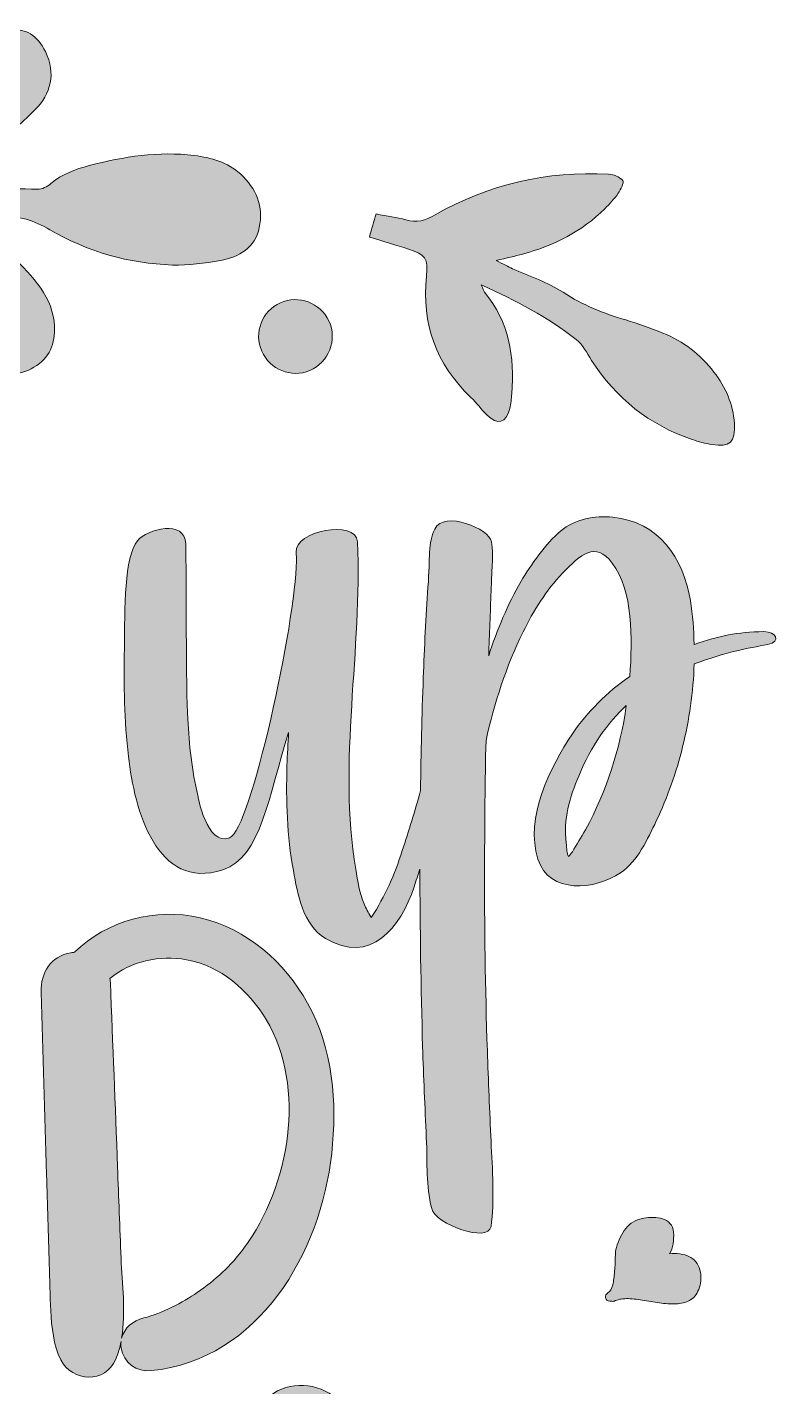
# Model space of a CAD drawing. Header units: inches. Extents: x 91 to 992, y -1024 to -56.
# Drawn here: x 658 to 992, y -658 to -56 of the extents above; entities that cross this region are included whole.
import ezdxf

# ---------------------------------------------------------------- set-up
doc = ezdxf.new("R2010")
doc.units = ezdxf.units.IN
doc.header["$MEASUREMENT"] = 0
doc.layers.add('Layer 1', color=7, linetype='Continuous')

# ---------------------------------------------------------------- blocks, each defined once
blk = doc.blocks.new('block 2')
at = {"layer": 'Layer 1', "true_color": 0xffffff}
h = blk.add_hatch(color=7, dxfattribs=at)
h.dxf.hatch_style = 2
edge = h.paths.add_edge_path()
edge.add_spline(control_points=[(367.23, -200.57), (380.68, -194.65), (393.4, -189.04), (406.7, -183.19), (409.59, -187.19), (412.1, -190.37), (414.29, -193.75), (423.49, -207.98), (434.74, -220.42), (448.26, -230.53), (454.32, -235.06), (461.37, -238.71), (468.51, -241.24), (476.81, -244.18), (485.03, -242.44), (491.01, -235.29), (497.2, -227.89), (498.31, -219.57), (494.36, -210.6), (491.27, -203.57), (486.5, -197.75), (480.13, -193.84), (471.26, -188.41), (461.89, -183.75), (452.57, -179.08), (448.23, -176.91), (443.52, -175.49), (438.98, -173.72), (438.97, -172.89), (438.95, -172.06), (438.94, -171.23), (457.68, -165.83), (476.42, -160.46), (495.16, -155.03), (501.44, -153.21), (505.76, -155.46), (508.86, -161.04), (513.65, -169.7), (518.68, -178.23), (523.51, -186.87), (529.85, -198.21), (538.69, -207.14), (549.99, -213.39), (553.97, -215.6), (558.65, -217.2), (563.16, -217.67), (575.35, -218.93), (583.25, -211.2), (582.66, -198.9), (582.2, -189.26), (578.71, -180.31), (572.24, -173.38), (566.13, -166.82), (558.71, -161.43), (551.59, -155.9), (547.52, -152.74), (542.88, -150.32), (537.12, -146.69), (540.96, -145.84), (543.2, -145.2), (545.48, -144.86), (557.44, -143.08), (569.44, -141.52), (581.37, -139.58), (588.24, -138.47), (592.21, -141.27), (594.87, -147.42), (600.68, -160.85), (607.84, -173.54), (616.72, -185.2), (623.48, -194.06), (631.69, -201.25), (641.44, -206.73), (648.03, -210.44), (654.51, -210.63), (661, -206.79), (667.91, -202.71), (670.45, -196.27), (670.08, -188.6), (669.79, -182.42), (667.6, -176.86), (664.01, -171.75), (656.59, -161.19), (646.61, -153.48), (636.19, -146.22), (633.49, -144.34), (630.78, -142.48), (626.98, -139.86), (629.76, -139.43), (631.43, -138.94), (633.09, -138.96), (637.48, -139.04), (641.88, -139.37), (646.27, -139.54), (654.08, -139.84), (661.13, -141.82), (668.09, -145.89), (684.73, -155.63), (702.99, -160.87), (722.3, -161.51), (729.35, -161.74), (736.55, -160.74), (743.53, -159.5), (751.83, -158.02), (758.85, -153.89), (760.74, -144.98), (762.71, -135.65), (759.37, -127.52), (752.38, -121.2), (746.67, -116.05), (739.46, -114.01), (731.97, -113.07), (716.15, -111.09), (700.74, -113.51), (685.46, -117.52), (679.28, -119.14), (673.45, -121.27), (668.47, -125.52), (666.92, -126.85), (664.57, -128.05), (662.62, -128), (648.42, -127.67), (634.23, -127.01), (620.04, -126.46), (619.9, -125.82), (619.75, -125.19), (619.61, -124.56), (626.64, -119.82), (633.87, -115.36), (640.63, -110.27), (647.84, -104.84), (655.17, -99.35), (661.43, -92.9), (668.39, -85.72), (670.86, -76.86), (666.08, -67.09), (662.66, -60.08), (657.29, -56.28), (649.52, -57.66), (643.45, -58.74), (637.02, -60.77), (631.98, -64.19), (613.82, -76.5), (600.42, -93.07), (591.66, -113.23), (589.93, -117.21), (589.13, -121.59), (587.65, -126.65), (570.28, -128.49), (552.64, -130.36), (535, -132.23), (534.73, -131.68), (534.46, -131.13), (534.19, -130.58), (537.03, -127.95), (539.86, -125.33), (542.7, -122.71), (550.18, -115.83), (558.12, -109.37), (564.97, -101.91), (569.32, -97.17), (573.15, -91.32), (575.29, -85.29), (580.7, -69.98), (571.21, -58.83), (555.06, -60.63), (544.47, -61.8), (535.75, -66.77), (528.56, -74.43), (512.83, -91.19), (503.4, -111.07), (500.18, -133.78), (499.57, -138.06), (498.54, -140.85), (493.98, -142.12), (471.52, -148.38), (449.12, -154.86), (425.63, -160.05), (427.48, -157.51), (429.27, -154.92), (431.2, -152.45), (438.47, -143.13), (445.99, -134), (453.01, -124.49), (458.42, -117.16), (462.85, -109.18), (464.85, -100.14), (466.73, -91.59), (465.63, -83.7), (459.02, -77.27), (452.07, -70.5), (441.99, -68.75), (434.07, -74.28), (428.56, -78.13), (423.25, -83.02), (419.55, -88.57), (405.93, -108.95), (399.2, -131.76), (398.28, -156.21), (398.11, -160.81), (399.13, -165.46), (399.69, -170.93), (388.57, -176.73), (376.94, -182.8), (364.67, -189.2), (365.45, -192.68), (366.2, -196.02), (367.23, -200.57)], knot_values=[0, 0, 0, 0, 1, 1, 1, 2, 2, 2, 3, 3, 3, 4, 4, 4, 5, 5, 5, 6, 6, 6, 7, 7, 7, 8, 8, 8, 9, 9, 9, 10, 10, 10, 11, 11, 11, 12, 12, 12, 13, 13, 13, 14, 14, 14, 15, 15, 15, 16, 16, 16, 17, 17, 17, 18, 18, 18, 19, 19, 19, 20, 20, 20, 21, 21, 21, 22, 22, 22, 23, 23, 23, 24, 24, 24, 25, 25, 25, 26, 26, 26, 27, 27, 27, 28, 28, 28, 29, 29, 29, 30, 30, 30, 31, 31, 31, 32, 32, 32, 33, 33, 33, 34, 34, 34, 35, 35, 35, 36, 36, 36, 37, 37, 37, 38, 38, 38, 39, 39, 39, 40, 40, 40, 41, 41, 41, 42, 42, 42, 43, 43, 43, 44, 44, 44, 45, 45, 45, 46, 46, 46, 47, 47, 47, 48, 48, 48, 49, 49, 49, 50, 50, 50, 51, 51, 51, 52, 52, 52, 53, 53, 53, 54, 54, 54, 55, 55, 55, 56, 56, 56, 57, 57, 57, 58, 58, 58, 59, 59, 59, 60, 60, 60, 61, 61, 61, 62, 62, 62, 63, 63, 63, 64, 64, 64, 65, 65, 65, 66, 66, 66, 67, 67, 67, 68, 68, 68, 69, 69, 69, 69], degree=3, periodic=1)
h = blk.add_hatch(color=7, dxfattribs=at)
h.dxf.hatch_style = 2
edge = h.paths.add_edge_path()
edge.add_spline(control_points=[(834.77, -166.42), (832.57, -187.57), (839.02, -205.41), (854.41, -220.08), (856.99, -222.54), (859.03, -225.55), (861.61, -228.02), (866.3, -232.5), (869.9, -231.39), (871.62, -225.01), (872.18, -222.91), (872.34, -220.68), (872.51, -218.49), (873.8, -202.08), (871.33, -186.66), (860.46, -173.49), (860, -172.93), (859.83, -172.12), (859.01, -170.26), (874.44, -177.34), (888.52, -184.6), (901.04, -194.47), (903.93, -196.75), (905.75, -200.49), (907.83, -203.7), (918.66, -220.46), (933.35, -232.31), (952.31, -238.7), (955.17, -239.66), (958.12, -240.46), (961.09, -240.94), (969.16, -242.26), (971.58, -239.95), (971.05, -231.57), (970.52, -223.05), (967.11, -215.57), (962.02, -208.91), (956.06, -201.12), (948.47, -195.25), (939.33, -191.6), (933.97, -189.46), (928.53, -187.46), (923, -185.83), (913.19, -182.94), (903.93, -179.28), (895.23, -173.57), (888.42, -169.11), (880.34, -166.58), (872.84, -163.16), (870.87, -162.26), (868.95, -161.23), (865.63, -159.57), (870.39, -158.4), (873.87, -157.62), (877.31, -156.68), (891.07, -152.93), (903.52, -146.77), (913.71, -136.59), (915.85, -134.46), (917.96, -132.24), (919.64, -129.77), (920.78, -128.09), (922.3, -124.92), (921.62, -124.12), (920.29, -122.53), (917.59, -121.43), (915.39, -121.31), (888.06, -119.83), (862.33, -125.68), (838.62, -139.34), (834.18, -141.9), (830.42, -142.98), (825.56, -141.53), (821.65, -140.36), (817.52, -139.91), (812.43, -138.94), (811.45, -142.31), (810.53, -145.45), (809.46, -149.13), (815.81, -151.09), (821.32, -152.68), (826.76, -154.48), (834.4, -157.01), (835.6, -158.44), (834.77, -166.42)], knot_values=[0, 0, 0, 0, 1, 1, 1, 2, 2, 2, 3, 3, 3, 4, 4, 4, 5, 5, 5, 6, 6, 6, 7, 7, 7, 8, 8, 8, 9, 9, 9, 10, 10, 10, 11, 11, 11, 12, 12, 12, 13, 13, 13, 14, 14, 14, 15, 15, 15, 16, 16, 16, 17, 17, 17, 18, 18, 18, 19, 19, 19, 20, 20, 20, 21, 21, 21, 22, 22, 22, 23, 23, 23, 24, 24, 24, 25, 25, 25, 26, 26, 26, 27, 27, 27, 28, 28, 28, 28], degree=3, periodic=1)
h = blk.add_hatch(color=7, dxfattribs=at)
h.dxf.hatch_style = 2
edge = h.paths.add_edge_path()
edge.add_spline(control_points=[(761.81, -199.61), (765.39, -207.77), (774.9, -211.62), (783.07, -208.21), (791.48, -204.71), (795.43, -194.5), (791.56, -186.27), (787.79, -178.24), (778.06, -174.6), (770.07, -178.23), (761.96, -181.9), (758.26, -191.49), (761.81, -199.61)], knot_values=[0, 0, 0, 0, 1, 1, 1, 2, 2, 2, 3, 3, 3, 4, 4, 4, 4], degree=3, periodic=1)
h = blk.add_hatch(color=7, dxfattribs=at)
h.dxf.hatch_style = 2
edge = h.paths.add_edge_path()
edge.add_spline(control_points=[(984.13, -323.72), (972.19, -323.87), (964.43, -325.66), (953.23, -329.39), (953.08, -322.82), (952.63, -316.4), (951.59, -309.98), (948.45, -291.02), (937.7, -275.19), (917.24, -273.1), (909.18, -272.35), (900.67, -273.85), (894.1, -279.22), (887.68, -284.6), (880.81, -294.45), (876.63, -301.47), (870.65, -311.77), (866.03, -322.82), (862.29, -334.47), (862.59, -324.91), (863.04, -315.36), (863.34, -305.8), (863.78, -291.91), (864.53, -290.87), (863.49, -284), (862.74, -278.18), (842.58, -269.96), (838.4, -278.33), (835.27, -284.75), (836.46, -290.57), (835.41, -304.01), (834.37, -317.3), (833.92, -330.74), (833.33, -344.18), (832.69, -360.83), (832.35, -377.44), (832.13, -394.06), (829.64, -403.02), (826.89, -411.89), (824.06, -420.63), (820.47, -431.53), (816.59, -440.63), (810.32, -450.19), (810.32, -450.04), (810.32, -450.04), (810.17, -449.89), (808.97, -448.1), (807.93, -446.16), (807.18, -444.22), (805.09, -439.44), (804.34, -434.06), (803.45, -428.84), (795.39, -382.25), (806.44, -330.89), (804.2, -284), (803.6, -273.99), (776.12, -279.22), (777.02, -288.63), (777.17, -289.97), (777.17, -291.17), (777.17, -292.51), (776.87, -319.24), (757.01, -411.52), (747.6, -414.95), (737.3, -418.68), (733.57, -396.29), (733.57, -396.29), (730.88, -385.24), (729.69, -373.74), (729.09, -362.39), (728.19, -349.7), (728.49, -297.74), (728.19, -284.9), (728.04, -273.99), (711.02, -278.33), (706.84, -283.55), (700.87, -290.72), (701.17, -313.42), (701.02, -331.33), (700.72, -347.16), (701.02, -363.29), (702.81, -378.97), (705.5, -402.56), (715.2, -438.69), (744.62, -429.14), (761.64, -423.61), (764.78, -396.44), (773.73, -368.36), (773.44, -373.14), (773.14, -378.07), (772.99, -383), (772.54, -398.53), (772.99, -414.06), (775.83, -429.44), (777.77, -440.19), (779.86, -453.18), (790.01, -459.45), (809.87, -471.39), (823.31, -454.97), (829.28, -436.6), (830.14, -433.99), (830.99, -431.39), (831.84, -428.79), (831.86, -455.03), (832.3, -481.13), (833.03, -507.38), (833.47, -520.67), (834.07, -534.11), (834.67, -547.55), (835.27, -559.79), (834.37, -568.45), (837.06, -579.05), (838.7, -585.92), (862.14, -594.43), (863.34, -586.97), (864.83, -576.22), (863.94, -560.98), (863.34, -549.34), (862.74, -535.9), (862.14, -522.46), (861.69, -509.17), (860.8, -481.55), (860.35, -453.92), (860.5, -426.3), (860.5, -408.23), (860.65, -390.02), (861.1, -371.95), (864.83, -355.37), (869.91, -339.25), (877.52, -323.87), (882, -314.61), (887.83, -305.35), (894.99, -297.89), (902.91, -289.67), (909.63, -283.55), (916.94, -293.41), (926.2, -305.65), (926.05, -327), (924.71, -343.58), (914.7, -350.6), (906.04, -359.11), (899.32, -368.96), (889.47, -383.74), (878.27, -406.14), (884.09, -424.36), (889.02, -440.19), (909.48, -437.95), (920.68, -430.48), (928.29, -425.25), (932.62, -415.55), (936.5, -407.49), (941.43, -397.03), (945.31, -386.13), (948.15, -374.78), (950.99, -362.84), (952.93, -350.45), (953.23, -338.05), (967.41, -332.68), (976.82, -331.18), (985.78, -329.39), (992.05, -328.2), (989.51, -323.72), (984.13, -323.72)], knot_values=[0, 0, 0, 0, 1, 1, 1, 2, 2, 2, 3, 3, 3, 4, 4, 4, 5, 5, 5, 6, 6, 6, 7, 7, 7, 8, 8, 8, 9, 9, 9, 10, 10, 10, 11, 11, 11, 12, 12, 12, 13, 13, 13, 14, 14, 14, 15, 15, 15, 16, 16, 16, 17, 17, 17, 18, 18, 18, 19, 19, 19, 20, 20, 20, 21, 21, 21, 22, 22, 22, 23, 23, 23, 24, 24, 24, 25, 25, 25, 26, 26, 26, 27, 27, 27, 28, 28, 28, 29, 29, 29, 30, 30, 30, 31, 31, 31, 32, 32, 32, 33, 33, 33, 34, 34, 34, 35, 35, 35, 36, 36, 36, 37, 37, 37, 38, 38, 38, 39, 39, 39, 40, 40, 40, 41, 41, 41, 42, 42, 42, 43, 43, 43, 44, 44, 44, 45, 45, 45, 46, 46, 46, 47, 47, 47, 48, 48, 48, 49, 49, 49, 50, 50, 50, 51, 51, 51, 52, 52, 52, 53, 53, 53, 54, 54, 54, 54], degree=3, periodic=1)
edge = h.paths.add_edge_path()
edge.add_spline(control_points=[(905.15, -411.37), (903.2, -414.8), (901.26, -417.94), (899.32, -421.22), (898.58, -422.12), (898.28, -422.42), (897.68, -423.31), (896.78, -421.52), (896.93, -420.18), (896.64, -417.19), (895.14, -407.19), (898.28, -396.74), (902.16, -387.63), (907.68, -374.19), (915, -364.18), (923.21, -356.42), (920.53, -375.68), (914.4, -394.35), (905.15, -411.37)], knot_values=[0, 0, 0, 0, 1, 1, 1, 2, 2, 2, 3, 3, 3, 4, 4, 4, 5, 5, 5, 6, 6, 6, 6], degree=3, periodic=1)
h = blk.add_hatch(color=7, dxfattribs=at)
h.dxf.hatch_style = 2
edge = h.paths.add_edge_path()
edge.add_spline(control_points=[(699.58, -640.73), (700.5, -647.24), (706.53, -651.41), (712.88, -650.75), (760.71, -645.81), (788, -598.57), (792.8, -554.63), (795.24, -532.3), (793.38, -508.07), (782.14, -488.17), (771.8, -469.85), (755.35, -455.25), (734.55, -450.36), (714.85, -445.73), (693.27, -451.49), (678.94, -465.62), (678.41, -465.65), (677.88, -465.7), (677.36, -465.8), (668.36, -467.48), (663.94, -474.57), (664.19, -483.27), (664.98, -510.21), (665.77, -537.15), (666.59, -564.09), (666.98, -577.23), (667.38, -590.38), (667.78, -603.52), (667.99, -610.41), (668.08, -617.32), (668.43, -624.21), (668.77, -631.19), (669.69, -639.63), (672.87, -645.93), (677.91, -655.9), (692.59, -656.54), (697.18, -645.7), (698.23, -643.2), (698.99, -640.59), (699.53, -637.9), (699.44, -638.8), (699.44, -639.74), (699.58, -640.73)], knot_values=[0, 0, 0, 0, 1, 1, 1, 2, 2, 2, 3, 3, 3, 4, 4, 4, 5, 5, 5, 6, 6, 6, 7, 7, 7, 8, 8, 8, 9, 9, 9, 10, 10, 10, 11, 11, 11, 12, 12, 12, 13, 13, 13, 14, 14, 14, 14], degree=3, periodic=1)
edge = h.paths.add_edge_path()
edge.add_spline(control_points=[(698, -560.67), (696.96, -533.43), (695.9, -506.2), (694.83, -478.96), (694.8, -478.38), (694.72, -477.81), (694.61, -477.25), (703.83, -469.48), (716.66, -466.81), (728.57, -468.9), (743.48, -471.52), (756.19, -482.59), (763.75, -495.33), (781.85, -525.86), (774.2, -568.9), (753.94, -596.53), (748.12, -604.46), (741.4, -610.59), (733.23, -616.19), (726.91, -620.53), (717.62, -625.42), (709.6, -627.44), (704.87, -628.63), (700.94, -631.84), (699.81, -636.33), (701.74, -624.86), (699.97, -612.13), (699.55, -601.03), (699.03, -587.58), (698.52, -574.12), (698, -560.67)], knot_values=[0, 0, 0, 0, 1, 1, 1, 2, 2, 2, 3, 3, 3, 4, 4, 4, 5, 5, 5, 6, 6, 6, 7, 7, 7, 8, 8, 8, 9, 9, 9, 10, 10, 10, 10], degree=3, periodic=1)
h = blk.add_hatch(color=7, dxfattribs=at)
h.dxf.hatch_style = 2
edge = h.paths.add_edge_path()
edge.add_spline(control_points=[(944.11, -589.56), (943.98, -587.86), (943.45, -586.54), (942.54, -585.58), (941.62, -584.62), (940.52, -583.94), (939.26, -583.55), (937.98, -583.15), (936.62, -582.94), (935.16, -582.93), (933.7, -582.91), (932.32, -583.03), (931, -583.25), (927.53, -583.83), (924.86, -585.36), (922.97, -587.85), (921.09, -590.34), (919.69, -593.14), (918.8, -596.24), (918.54, -597.32), (918.38, -598.86), (918.33, -600.85), (918.27, -602.86), (918.18, -604.89), (918.03, -606.98), (917.88, -609.06), (917.61, -610.97), (917.2, -612.71), (916.8, -614.46), (916.1, -615.65), (915.1, -616.29), (914.23, -616.82), (913.88, -617.55), (914.03, -618.49), (914.19, -619.43), (914.81, -619.93), (915.88, -620.02), (916.05, -620.02), (916.2, -620.03), (916.32, -620.04), (916.45, -620.06), (916.59, -620.07), (916.76, -620.06), (917.32, -620.15), (917.84, -620.07), (918.33, -619.77), (919.94, -619.1), (921.87, -618.8), (924.12, -618.89), (926.35, -618.97), (928.72, -619.23), (931.23, -619.67), (933.74, -620.09), (936.26, -620.49), (938.79, -620.85), (941.33, -621.21), (943.73, -621.3), (945.96, -621.13), (948.19, -620.96), (950.15, -620.34), (951.84, -619.25), (953.53, -618.17), (954.8, -616.37), (955.66, -613.86), (956.42, -611.38), (956.46, -608.79), (955.78, -606.1), (955.1, -603.4), (953.46, -601.43), (950.88, -600.19), (949.83, -599.68), (948.52, -599.31), (946.96, -599.08), (945.39, -598.84), (943.86, -598.83), (942.38, -599.07), (943.19, -597.74), (943.71, -596.25), (943.94, -594.59), (944.19, -592.94), (944.24, -591.27), (944.11, -589.56)], knot_values=[0, 0, 0, 0, 1, 1, 1, 2, 2, 2, 3, 3, 3, 4, 4, 4, 5, 5, 5, 6, 6, 6, 7, 7, 7, 8, 8, 8, 9, 9, 9, 10, 10, 10, 11, 11, 11, 12, 12, 12, 13, 13, 13, 14, 14, 14, 15, 15, 15, 16, 16, 16, 17, 17, 17, 18, 18, 18, 19, 19, 19, 20, 20, 20, 21, 21, 21, 22, 22, 22, 23, 23, 23, 24, 24, 24, 25, 25, 25, 26, 26, 26, 27, 27, 27, 27], degree=3, periodic=1)
h = blk.add_hatch(color=7, dxfattribs=at)
h.dxf.hatch_style = 2
edge = h.paths.add_edge_path()
edge.add_spline(control_points=[(936.74, -682.32), (925.44, -711.98), (914.06, -741.62), (902.55, -771.21), (892.22, -797.77), (881.31, -824.6), (864.07, -847.54), (852.6, -862.78), (831.5, -880.12), (815.69, -864.01), (808.69, -856.88), (805.16, -845.59), (803.22, -834.58), (800.46, -818.94), (799.07, -802.96), (798, -787.13), (795.58, -751.58), (796.6, -716.01), (801, -680.65), (804.39, -653.43), (761.76, -647.93), (758.8, -675.16), (754.67, -713.13), (753.41, -751.41), (755.56, -789.55), (757.43, -822.64), (758.39, -863.36), (781.13, -889.85), (805.76, -918.53), (845.01, -919.81), (874.66, -897.84), (901.96, -877.62), (918.75, -843.18), (931.77, -812.75), (933.94, -807.67), (936.05, -802.57), (938.14, -797.45), (936.94, -824.16), (934.28, -850.81), (930.14, -877.31), (926.46, -900.9), (922.72, -927.64), (904.3, -941.44), (903.93, -941.72), (902.01, -943.03), (900.91, -943.8), (898.71, -945.11), (894, -948), (893.52, -948.37), (889.04, -950.84), (884.22, -952.87), (879.33, -954.4), (879.46, -954.26), (874.01, -955.58), (873.21, -955.74), (870.19, -956.32), (867.16, -956.72), (864.1, -957), (861.5, -957.24), (858.9, -957.48), (856.3, -957.73), (854.83, -957.89), (853.35, -957.99), (851.87, -958.06), (851.43, -958.05), (850.84, -958.03), (850.07, -958), (837.85, -957.48), (826.4, -963.63), (823.3, -976.16), (820.59, -987.12), (825.67, -1001.54), (837.55, -1005.2), (855.99, -1010.87), (872.9, -1011.6), (891.49, -1006.19), (905.18, -1002.21), (919, -995.69), (929.61, -986.05), (953.8, -964.09), (964.28, -931.72), (970.02, -900.48), (982.87, -830.52), (984.57, -758.1), (977.33, -687.41), (975.19, -666.51), (944.12, -662.93), (936.74, -682.32)], knot_values=[0, 0, 0, 0, 1, 1, 1, 2, 2, 2, 3, 3, 3, 4, 4, 4, 5, 5, 5, 6, 6, 6, 7, 7, 7, 8, 8, 8, 9, 9, 9, 10, 10, 10, 11, 11, 11, 12, 12, 12, 13, 13, 13, 14, 14, 14, 15, 15, 15, 16, 16, 16, 17, 17, 17, 18, 18, 18, 19, 19, 19, 20, 20, 20, 21, 21, 21, 22, 22, 22, 23, 23, 23, 24, 24, 24, 25, 25, 25, 26, 26, 26, 27, 27, 27, 28, 28, 28, 29, 29, 29, 29], degree=3, periodic=1)
at = {"layer": 'Layer 1', "lineweight": 0}
for points, knots in [([(367.23, -200.57), (380.68, -194.65), (393.4, -189.04), (406.7, -183.19), (409.59, -187.19), (412.1, -190.37), (414.29, -193.75), (423.49, -207.98), (434.74, -220.42), (448.26, -230.53), (454.32, -235.06), (461.37, -238.71), (468.51, -241.24), (476.81, -244.18), (485.03, -242.44), (491.01, -235.29), (497.2, -227.89), (498.31, -219.57), (494.36, -210.6), (491.27, -203.57), (486.5, -197.75), (480.13, -193.84), (471.26, -188.41), (461.89, -183.75), (452.57, -179.08), (448.23, -176.91), (443.52, -175.49), (438.98, -173.72), (438.97, -172.89), (438.95, -172.06), (438.94, -171.23), (457.68, -165.83), (476.42, -160.46), (495.16, -155.03), (501.44, -153.21), (505.76, -155.46), (508.86, -161.04), (513.65, -169.7), (518.68, -178.23), (523.51, -186.87), (529.85, -198.21), (538.69, -207.14), (549.99, -213.39), (553.97, -215.6), (558.65, -217.2), (563.16, -217.67), (575.35, -218.93), (583.25, -211.2), (582.66, -198.9), (582.2, -189.26), (578.71, -180.31), (572.24, -173.38), (566.13, -166.82), (558.71, -161.43), (551.59, -155.9), (547.52, -152.74), (542.88, -150.32), (537.12, -146.69), (540.96, -145.84), (543.2, -145.2), (545.48, -144.86), (557.44, -143.08), (569.44, -141.52), (581.37, -139.58), (588.24, -138.47), (592.21, -141.27), (594.87, -147.42), (600.68, -160.85), (607.84, -173.54), (616.72, -185.2), (623.48, -194.06), (631.69, -201.25), (641.44, -206.73), (648.03, -210.44), (654.51, -210.63), (661, -206.79), (667.91, -202.71), (670.45, -196.27), (670.08, -188.6), (669.79, -182.42), (667.6, -176.86), (664.01, -171.75), (656.59, -161.19), (646.61, -153.48), (636.19, -146.22), (633.49, -144.34), (630.78, -142.48), (626.98, -139.86), (629.76, -139.43), (631.43, -138.94), (633.09, -138.96), (637.48, -139.04), (641.88, -139.37), (646.27, -139.54), (654.08, -139.84), (661.13, -141.82), (668.09, -145.89), (684.73, -155.63), (702.99, -160.87), (722.3, -161.51), (729.35, -161.74), (736.55, -160.74), (743.53, -159.5), (751.83, -158.02), (758.85, -153.89), (760.74, -144.98), (762.71, -135.65), (759.37, -127.52), (752.38, -121.2), (746.67, -116.05), (739.46, -114.01), (731.97, -113.07), (716.15, -111.09), (700.74, -113.51), (685.46, -117.52), (679.28, -119.14), (673.45, -121.27), (668.47, -125.52), (666.92, -126.85), (664.57, -128.05), (662.62, -128), (648.42, -127.67), (634.23, -127.01), (620.04, -126.46), (619.9, -125.82), (619.75, -125.19), (619.61, -124.56), (626.64, -119.82), (633.87, -115.36), (640.63, -110.27), (647.84, -104.84), (655.17, -99.35), (661.43, -92.9), (668.39, -85.72), (670.86, -76.86), (666.08, -67.09), (662.66, -60.08), (657.29, -56.28), (649.52, -57.66), (643.45, -58.74), (637.02, -60.77), (631.98, -64.19), (613.82, -76.5), (600.42, -93.07), (591.66, -113.23), (589.93, -117.21), (589.13, -121.59), (587.65, -126.65), (570.28, -128.49), (552.64, -130.36), (535, -132.23), (534.73, -131.68), (534.46, -131.13), (534.19, -130.58), (537.03, -127.95), (539.86, -125.33), (542.7, -122.71), (550.18, -115.83), (558.12, -109.37), (564.97, -101.91), (569.32, -97.17), (573.15, -91.32), (575.29, -85.29), (580.7, -69.98), (571.21, -58.83), (555.06, -60.63), (544.47, -61.8), (535.75, -66.77), (528.56, -74.43), (512.83, -91.19), (503.4, -111.07), (500.18, -133.78), (499.57, -138.06), (498.54, -140.85), (493.98, -142.12), (471.52, -148.38), (449.12, -154.86), (425.63, -160.05), (427.48, -157.51), (429.27, -154.92), (431.2, -152.45), (438.47, -143.13), (445.99, -134), (453.01, -124.49), (458.42, -117.16), (462.85, -109.18), (464.85, -100.14), (466.73, -91.59), (465.63, -83.7), (459.02, -77.27), (452.07, -70.5), (441.99, -68.75), (434.07, -74.28), (428.56, -78.13), (423.25, -83.02), (419.55, -88.57), (405.93, -108.95), (399.2, -131.76), (398.28, -156.21), (398.11, -160.81), (399.13, -165.46), (399.69, -170.93), (388.57, -176.73), (376.94, -182.8), (364.67, -189.2), (365.45, -192.68), (366.2, -196.02), (367.23, -200.57)], [0, 0, 0, 0, 1, 1, 1, 2, 2, 2, 3, 3, 3, 4, 4, 4, 5, 5, 5, 6, 6, 6, 7, 7, 7, 8, 8, 8, 9, 9, 9, 10, 10, 10, 11, 11, 11, 12, 12, 12, 13, 13, 13, 14, 14, 14, 15, 15, 15, 16, 16, 16, 17, 17, 17, 18, 18, 18, 19, 19, 19, 20, 20, 20, 21, 21, 21, 22, 22, 22, 23, 23, 23, 24, 24, 24, 25, 25, 25, 26, 26, 26, 27, 27, 27, 28, 28, 28, 29, 29, 29, 30, 30, 30, 31, 31, 31, 32, 32, 32, 33, 33, 33, 34, 34, 34, 35, 35, 35, 36, 36, 36, 37, 37, 37, 38, 38, 38, 39, 39, 39, 40, 40, 40, 41, 41, 41, 42, 42, 42, 43, 43, 43, 44, 44, 44, 45, 45, 45, 46, 46, 46, 47, 47, 47, 48, 48, 48, 49, 49, 49, 50, 50, 50, 51, 51, 51, 52, 52, 52, 53, 53, 53, 54, 54, 54, 55, 55, 55, 56, 56, 56, 57, 57, 57, 58, 58, 58, 59, 59, 59, 60, 60, 60, 61, 61, 61, 62, 62, 62, 63, 63, 63, 64, 64, 64, 65, 65, 65, 66, 66, 66, 67, 67, 67, 68, 68, 68, 69, 69, 69, 69]), ([(834.77, -166.42), (832.57, -187.57), (839.02, -205.41), (854.41, -220.08), (856.99, -222.54), (859.03, -225.55), (861.61, -228.02), (866.3, -232.5), (869.9, -231.39), (871.62, -225.01), (872.18, -222.91), (872.34, -220.68), (872.51, -218.49), (873.8, -202.08), (871.33, -186.66), (860.46, -173.49), (860, -172.93), (859.83, -172.12), (859.01, -170.26), (874.44, -177.34), (888.52, -184.6), (901.04, -194.47), (903.93, -196.75), (905.75, -200.49), (907.83, -203.7), (918.66, -220.46), (933.35, -232.31), (952.31, -238.7), (955.17, -239.66), (958.12, -240.46), (961.09, -240.94), (969.16, -242.26), (971.58, -239.95), (971.05, -231.57), (970.52, -223.05), (967.11, -215.57), (962.02, -208.91), (956.06, -201.12), (948.47, -195.25), (939.33, -191.6), (933.97, -189.46), (928.53, -187.46), (923, -185.83), (913.19, -182.94), (903.93, -179.28), (895.23, -173.57), (888.42, -169.11), (880.34, -166.58), (872.84, -163.16), (870.87, -162.26), (868.95, -161.23), (865.63, -159.57), (870.39, -158.4), (873.87, -157.62), (877.31, -156.68), (891.07, -152.93), (903.52, -146.77), (913.71, -136.59), (915.85, -134.46), (917.96, -132.24), (919.64, -129.77), (920.78, -128.09), (922.3, -124.92), (921.62, -124.12), (920.29, -122.53), (917.59, -121.43), (915.39, -121.31), (888.06, -119.83), (862.33, -125.68), (838.62, -139.34), (834.18, -141.9), (830.42, -142.98), (825.56, -141.53), (821.65, -140.36), (817.52, -139.91), (812.43, -138.94), (811.45, -142.31), (810.53, -145.45), (809.46, -149.13), (815.81, -151.09), (821.32, -152.68), (826.76, -154.48), (834.4, -157.01), (835.6, -158.44), (834.77, -166.42)], [0, 0, 0, 0, 1, 1, 1, 2, 2, 2, 3, 3, 3, 4, 4, 4, 5, 5, 5, 6, 6, 6, 7, 7, 7, 8, 8, 8, 9, 9, 9, 10, 10, 10, 11, 11, 11, 12, 12, 12, 13, 13, 13, 14, 14, 14, 15, 15, 15, 16, 16, 16, 17, 17, 17, 18, 18, 18, 19, 19, 19, 20, 20, 20, 21, 21, 21, 22, 22, 22, 23, 23, 23, 24, 24, 24, 25, 25, 25, 26, 26, 26, 27, 27, 27, 28, 28, 28, 28]), ([(761.81, -199.61), (765.39, -207.77), (774.9, -211.62), (783.07, -208.21), (791.48, -204.71), (795.43, -194.5), (791.56, -186.27), (787.79, -178.24), (778.06, -174.6), (770.07, -178.23), (761.96, -181.9), (758.26, -191.49), (761.81, -199.61)], [0, 0, 0, 0, 1, 1, 1, 2, 2, 2, 3, 3, 3, 4, 4, 4, 4]), ([(984.13, -323.72), (972.19, -323.87), (964.43, -325.66), (953.23, -329.39), (953.08, -322.82), (952.63, -316.4), (951.59, -309.98), (948.45, -291.02), (937.7, -275.19), (917.24, -273.1), (909.18, -272.35), (900.67, -273.85), (894.1, -279.22), (887.68, -284.6), (880.81, -294.45), (876.63, -301.47), (870.65, -311.77), (866.03, -322.82), (862.29, -334.47), (862.59, -324.91), (863.04, -315.36), (863.34, -305.8), (863.78, -291.91), (864.53, -290.87), (863.49, -284), (862.74, -278.18), (842.58, -269.96), (838.4, -278.33), (835.27, -284.75), (836.46, -290.57), (835.41, -304.01), (834.37, -317.3), (833.92, -330.74), (833.33, -344.18), (832.69, -360.83), (832.35, -377.44), (832.13, -394.06), (829.64, -403.02), (826.89, -411.89), (824.06, -420.63), (820.47, -431.53), (816.59, -440.63), (810.32, -450.19), (810.32, -450.04), (810.32, -450.04), (810.17, -449.89), (808.97, -448.1), (807.93, -446.16), (807.18, -444.22), (805.09, -439.44), (804.34, -434.06), (803.45, -428.84), (795.39, -382.25), (806.44, -330.89), (804.2, -284), (803.6, -273.99), (776.12, -279.22), (777.02, -288.63), (777.17, -289.97), (777.17, -291.17), (777.17, -292.51), (776.87, -319.24), (757.01, -411.52), (747.6, -414.95), (737.3, -418.68), (733.57, -396.29), (733.57, -396.29), (730.88, -385.24), (729.69, -373.74), (729.09, -362.39), (728.19, -349.7), (728.49, -297.74), (728.19, -284.9), (728.04, -273.99), (711.02, -278.33), (706.84, -283.55), (700.87, -290.72), (701.17, -313.42), (701.02, -331.33), (700.72, -347.16), (701.02, -363.29), (702.81, -378.97), (705.5, -402.56), (715.2, -438.69), (744.62, -429.14), (761.64, -423.61), (764.78, -396.44), (773.73, -368.36), (773.44, -373.14), (773.14, -378.07), (772.99, -383), (772.54, -398.53), (772.99, -414.06), (775.83, -429.44), (777.77, -440.19), (779.86, -453.18), (790.01, -459.45), (809.87, -471.39), (823.31, -454.97), (829.28, -436.6), (830.14, -433.99), (830.99, -431.39), (831.84, -428.79), (831.86, -455.03), (832.3, -481.13), (833.03, -507.38), (833.47, -520.67), (834.07, -534.11), (834.67, -547.55), (835.27, -559.79), (834.37, -568.45), (837.06, -579.05), (838.7, -585.92), (862.14, -594.43), (863.34, -586.97), (864.83, -576.22), (863.94, -560.98), (863.34, -549.34), (862.74, -535.9), (862.14, -522.46), (861.69, -509.17), (860.8, -481.55), (860.35, -453.92), (860.5, -426.3), (860.5, -408.23), (860.65, -390.02), (861.1, -371.95), (864.83, -355.37), (869.91, -339.25), (877.52, -323.87), (882, -314.61), (887.83, -305.35), (894.99, -297.89), (902.91, -289.67), (909.63, -283.55), (916.94, -293.41), (926.2, -305.65), (926.05, -327), (924.71, -343.58), (914.7, -350.6), (906.04, -359.11), (899.32, -368.96), (889.47, -383.74), (878.27, -406.14), (884.09, -424.36), (889.02, -440.19), (909.48, -437.95), (920.68, -430.48), (928.29, -425.25), (932.62, -415.55), (936.5, -407.49), (941.43, -397.03), (945.31, -386.13), (948.15, -374.78), (950.99, -362.84), (952.93, -350.45), (953.23, -338.05), (967.41, -332.68), (976.82, -331.18), (985.78, -329.39), (992.05, -328.2), (989.51, -323.72), (984.13, -323.72)], [0, 0, 0, 0, 1, 1, 1, 2, 2, 2, 3, 3, 3, 4, 4, 4, 5, 5, 5, 6, 6, 6, 7, 7, 7, 8, 8, 8, 9, 9, 9, 10, 10, 10, 11, 11, 11, 12, 12, 12, 13, 13, 13, 14, 14, 14, 15, 15, 15, 16, 16, 16, 17, 17, 17, 18, 18, 18, 19, 19, 19, 20, 20, 20, 21, 21, 21, 22, 22, 22, 23, 23, 23, 24, 24, 24, 25, 25, 25, 26, 26, 26, 27, 27, 27, 28, 28, 28, 29, 29, 29, 30, 30, 30, 31, 31, 31, 32, 32, 32, 33, 33, 33, 34, 34, 34, 35, 35, 35, 36, 36, 36, 37, 37, 37, 38, 38, 38, 39, 39, 39, 40, 40, 40, 41, 41, 41, 42, 42, 42, 43, 43, 43, 44, 44, 44, 45, 45, 45, 46, 46, 46, 47, 47, 47, 48, 48, 48, 49, 49, 49, 50, 50, 50, 51, 51, 51, 52, 52, 52, 53, 53, 53, 54, 54, 54, 54]), ([(905.15, -411.37), (903.2, -414.8), (901.26, -417.94), (899.32, -421.22), (898.58, -422.12), (898.28, -422.42), (897.68, -423.31), (896.78, -421.52), (896.93, -420.18), (896.64, -417.19), (895.14, -407.19), (898.28, -396.74), (902.16, -387.63), (907.68, -374.19), (915, -364.18), (923.21, -356.42), (920.53, -375.68), (914.4, -394.35), (905.15, -411.37)], [0, 0, 0, 0, 1, 1, 1, 2, 2, 2, 3, 3, 3, 4, 4, 4, 5, 5, 5, 6, 6, 6, 6]), ([(699.58, -640.73), (700.5, -647.24), (706.53, -651.41), (712.88, -650.75), (760.71, -645.81), (788, -598.57), (792.8, -554.63), (795.24, -532.3), (793.38, -508.07), (782.14, -488.17), (771.8, -469.85), (755.35, -455.25), (734.55, -450.36), (714.85, -445.73), (693.27, -451.49), (678.94, -465.62), (678.41, -465.65), (677.88, -465.7), (677.36, -465.8), (668.36, -467.48), (663.94, -474.57), (664.19, -483.27), (664.98, -510.21), (665.77, -537.15), (666.59, -564.09), (666.98, -577.23), (667.38, -590.38), (667.78, -603.52), (667.99, -610.41), (668.08, -617.32), (668.43, -624.21), (668.77, -631.19), (669.69, -639.63), (672.87, -645.93), (677.91, -655.9), (692.59, -656.54), (697.18, -645.7), (698.23, -643.2), (698.99, -640.59), (699.53, -637.9), (699.44, -638.8), (699.44, -639.74), (699.58, -640.73)], [0, 0, 0, 0, 1, 1, 1, 2, 2, 2, 3, 3, 3, 4, 4, 4, 5, 5, 5, 6, 6, 6, 7, 7, 7, 8, 8, 8, 9, 9, 9, 10, 10, 10, 11, 11, 11, 12, 12, 12, 13, 13, 13, 14, 14, 14, 14]), ([(698, -560.67), (696.96, -533.43), (695.9, -506.2), (694.83, -478.96), (694.8, -478.38), (694.72, -477.81), (694.61, -477.25), (703.83, -469.48), (716.66, -466.81), (728.57, -468.9), (743.48, -471.52), (756.19, -482.59), (763.75, -495.33), (781.85, -525.86), (774.2, -568.9), (753.94, -596.53), (748.12, -604.46), (741.4, -610.59), (733.23, -616.19), (726.91, -620.53), (717.62, -625.42), (709.6, -627.44), (704.87, -628.63), (700.94, -631.84), (699.81, -636.33), (701.74, -624.86), (699.97, -612.13), (699.55, -601.03), (699.03, -587.58), (698.52, -574.12), (698, -560.67)], [0, 0, 0, 0, 1, 1, 1, 2, 2, 2, 3, 3, 3, 4, 4, 4, 5, 5, 5, 6, 6, 6, 7, 7, 7, 8, 8, 8, 9, 9, 9, 10, 10, 10, 10]), ([(944.11, -589.56), (943.98, -587.86), (943.45, -586.54), (942.54, -585.58), (941.62, -584.62), (940.52, -583.94), (939.26, -583.55), (937.98, -583.15), (936.62, -582.94), (935.16, -582.93), (933.7, -582.91), (932.32, -583.03), (931, -583.25), (927.53, -583.83), (924.86, -585.36), (922.97, -587.85), (921.09, -590.34), (919.69, -593.14), (918.8, -596.24), (918.54, -597.32), (918.38, -598.86), (918.33, -600.85), (918.27, -602.86), (918.18, -604.89), (918.03, -606.98), (917.88, -609.06), (917.61, -610.97), (917.2, -612.71), (916.8, -614.46), (916.1, -615.65), (915.1, -616.29), (914.23, -616.82), (913.88, -617.55), (914.03, -618.49), (914.19, -619.43), (914.81, -619.93), (915.88, -620.02), (916.05, -620.02), (916.2, -620.03), (916.32, -620.04), (916.45, -620.06), (916.59, -620.07), (916.76, -620.06), (917.32, -620.15), (917.84, -620.07), (918.33, -619.77), (919.94, -619.1), (921.87, -618.8), (924.12, -618.89), (926.35, -618.97), (928.72, -619.23), (931.23, -619.67), (933.74, -620.09), (936.26, -620.49), (938.79, -620.85), (941.33, -621.21), (943.73, -621.3), (945.96, -621.13), (948.19, -620.96), (950.15, -620.34), (951.84, -619.25), (953.53, -618.17), (954.8, -616.37), (955.66, -613.86), (956.42, -611.38), (956.46, -608.79), (955.78, -606.1), (955.1, -603.4), (953.46, -601.43), (950.88, -600.19), (949.83, -599.68), (948.52, -599.31), (946.96, -599.08), (945.39, -598.84), (943.86, -598.83), (942.38, -599.07), (943.19, -597.74), (943.71, -596.25), (943.94, -594.59), (944.19, -592.94), (944.24, -591.27), (944.11, -589.56)], [0, 0, 0, 0, 1, 1, 1, 2, 2, 2, 3, 3, 3, 4, 4, 4, 5, 5, 5, 6, 6, 6, 7, 7, 7, 8, 8, 8, 9, 9, 9, 10, 10, 10, 11, 11, 11, 12, 12, 12, 13, 13, 13, 14, 14, 14, 15, 15, 15, 16, 16, 16, 17, 17, 17, 18, 18, 18, 19, 19, 19, 20, 20, 20, 21, 21, 21, 22, 22, 22, 23, 23, 23, 24, 24, 24, 25, 25, 25, 26, 26, 26, 27, 27, 27, 27]), ([(936.74, -682.32), (925.44, -711.98), (914.06, -741.62), (902.55, -771.21), (892.22, -797.77), (881.31, -824.6), (864.07, -847.54), (852.6, -862.78), (831.5, -880.12), (815.69, -864.01), (808.69, -856.88), (805.16, -845.59), (803.22, -834.58), (800.46, -818.94), (799.07, -802.96), (798, -787.13), (795.58, -751.58), (796.6, -716.01), (801, -680.65), (804.39, -653.43), (761.76, -647.93), (758.8, -675.16), (754.67, -713.13), (753.41, -751.41), (755.56, -789.55), (757.43, -822.64), (758.39, -863.36), (781.13, -889.85), (805.76, -918.53), (845.01, -919.81), (874.66, -897.84), (901.96, -877.62), (918.75, -843.18), (931.77, -812.75), (933.94, -807.67), (936.05, -802.57), (938.14, -797.45), (936.94, -824.16), (934.28, -850.81), (930.14, -877.31), (926.46, -900.9), (922.72, -927.64), (904.3, -941.44), (903.93, -941.72), (902.01, -943.03), (900.91, -943.8), (898.71, -945.11), (894, -948), (893.52, -948.37), (889.04, -950.84), (884.22, -952.87), (879.33, -954.4), (879.46, -954.26), (874.01, -955.58), (873.21, -955.74), (870.19, -956.32), (867.16, -956.72), (864.1, -957), (861.5, -957.24), (858.9, -957.48), (856.3, -957.73), (854.83, -957.89), (853.35, -957.99), (851.87, -958.06), (851.43, -958.05), (850.84, -958.03), (850.07, -958), (837.85, -957.48), (826.4, -963.63), (823.3, -976.16), (820.59, -987.12), (825.67, -1001.54), (837.55, -1005.2), (855.99, -1010.87), (872.9, -1011.6), (891.49, -1006.19), (905.18, -1002.21), (919, -995.69), (929.61, -986.05), (953.8, -964.09), (964.28, -931.72), (970.02, -900.48), (982.87, -830.52), (984.57, -758.1), (977.33, -687.41), (975.19, -666.51), (944.12, -662.93), (936.74, -682.32)], [0, 0, 0, 0, 1, 1, 1, 2, 2, 2, 3, 3, 3, 4, 4, 4, 5, 5, 5, 6, 6, 6, 7, 7, 7, 8, 8, 8, 9, 9, 9, 10, 10, 10, 11, 11, 11, 12, 12, 12, 13, 13, 13, 14, 14, 14, 15, 15, 15, 16, 16, 16, 17, 17, 17, 18, 18, 18, 19, 19, 19, 20, 20, 20, 21, 21, 21, 22, 22, 22, 23, 23, 23, 24, 24, 24, 25, 25, 25, 26, 26, 26, 27, 27, 27, 28, 28, 28, 29, 29, 29, 29])]:
    blk.add_open_spline(points, degree=3, knots=knots, dxfattribs=at)

msp = doc.modelspace()

# ---------------------------------------------------------------- block references
at = {"layer": 'Layer 1'}
msp.add_blockref('block 2', (0, 0), dxfattribs=at)

doc.saveas('drawing.dxf')
